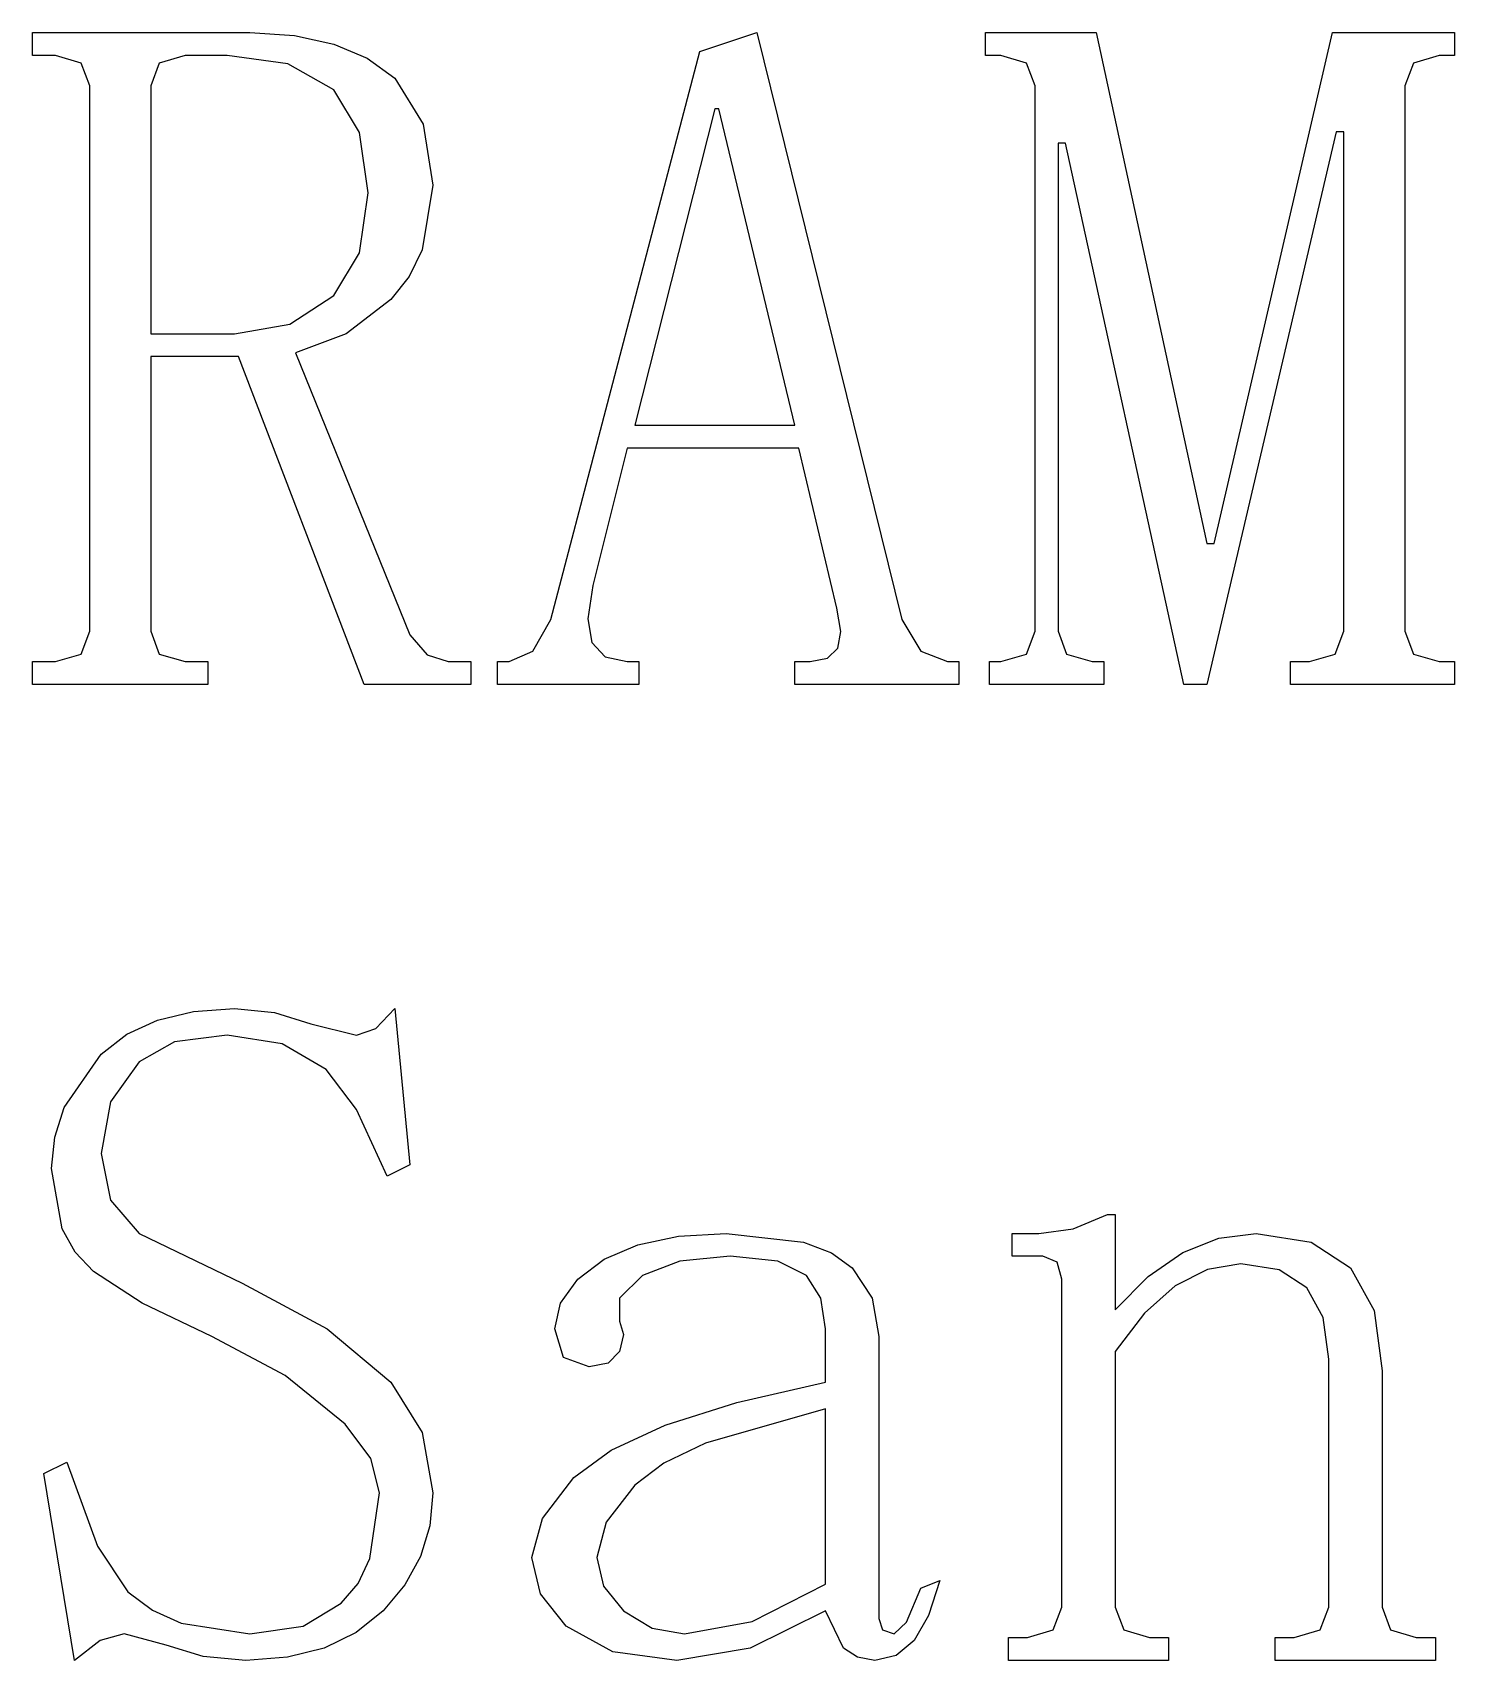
# Model space of a CAD drawing. Extents: x -200 to 421, y -75 to 295.
# Drawn here: x -92.89 to -79.32, y 5.7 to 21.23 of the extents above; entities that cross this region are included whole.
import ezdxf

# ---------------------------------------------------------------- set-up
doc = ezdxf.new("R2010")
doc.units = 0
doc.layers.get('0').update_dxf_attribs({"linetype": 'CONTINUOUS'})

# ---------------------------------------------------------------- blocks, each defined once
blk = doc.blocks.new('BLOCK_1119')
at = {"color": 7}
blk.add_lwpolyline([(-90.813, 21.229), (-90.386, 21.201)], dxfattribs=at)
blk = doc.blocks.new('BLOCK_1120')
at = {"color": 7}
blk.add_lwpolyline([(-90.386, 21.201), (-90.013, 21.119)], dxfattribs=at)
blk = doc.blocks.new('BLOCK_1121')
at = {"color": 7}
blk.add_lwpolyline([(-90.013, 21.119), (-89.695, 20.983)], dxfattribs=at)
blk = doc.blocks.new('BLOCK_1122')
at = {"color": 7}
blk.add_lwpolyline([(-89.695, 20.983), (-89.431, 20.792)], dxfattribs=at)
blk = doc.blocks.new('BLOCK_1123')
at = {"color": 7}
blk.add_lwpolyline([(-89.431, 20.792), (-89.159, 20.356)], dxfattribs=at)
blk = doc.blocks.new('BLOCK_1124')
at = {"color": 7}
blk.add_lwpolyline([(-89.159, 20.356), (-89.068, 19.774)], dxfattribs=at)
blk = doc.blocks.new('BLOCK_1125')
at = {"color": 7}
blk.add_lwpolyline([(-89.068, 19.774), (-89.168, 19.156)], dxfattribs=at)
blk = doc.blocks.new('BLOCK_1126')
at = {"color": 7}
blk.add_lwpolyline([(-89.168, 19.156), (-89.293, 18.901)], dxfattribs=at)
blk = doc.blocks.new('BLOCK_1127')
at = {"color": 7}
blk.add_lwpolyline([(-89.293, 18.901), (-89.468, 18.683)], dxfattribs=at)
blk = doc.blocks.new('BLOCK_1128')
at = {"color": 7}
blk.add_lwpolyline([(-89.468, 18.683), (-89.895, 18.356)], dxfattribs=at)
blk = doc.blocks.new('BLOCK_1129')
at = {"color": 7}
blk.add_lwpolyline([(-89.895, 18.356), (-90.377, 18.174)], dxfattribs=at)
blk = doc.blocks.new('BLOCK_1130')
at = {"color": 7}
blk.add_lwpolyline([(-90.377, 18.174), (-89.286, 15.483)], dxfattribs=at)
blk = doc.blocks.new('BLOCK_1131')
at = {"color": 7}
blk.add_lwpolyline([(-89.286, 15.483), (-89.122, 15.292)], dxfattribs=at)
blk = doc.blocks.new('BLOCK_1132')
at = {"color": 7}
blk.add_lwpolyline([(-89.122, 15.292), (-88.922, 15.229)], dxfattribs=at)
blk = doc.blocks.new('BLOCK_1133')
at = {"color": 7}
blk.add_lwpolyline([(-88.922, 15.229), (-88.704, 15.229)], dxfattribs=at)
blk = doc.blocks.new('BLOCK_1134')
at = {"color": 7}
blk.add_lwpolyline([(-88.704, 15.229), (-88.704, 15.01)], dxfattribs=at)
blk = doc.blocks.new('BLOCK_1135')
at = {"color": 7}
blk.add_lwpolyline([(-88.704, 15.01), (-89.722, 15.01)], dxfattribs=at)
blk = doc.blocks.new('BLOCK_1136')
at = {"color": 7}
blk.add_lwpolyline([(-89.722, 15.01), (-90.922, 18.138)], dxfattribs=at)
blk = doc.blocks.new('BLOCK_1137')
at = {"color": 7}
blk.add_lwpolyline([(-90.922, 18.138), (-91.759, 18.138)], dxfattribs=at)
blk = doc.blocks.new('BLOCK_1138')
at = {"color": 7}
blk.add_lwpolyline([(-91.759, 18.138), (-91.759, 15.519)], dxfattribs=at)
blk = doc.blocks.new('BLOCK_1139')
at = {"color": 7}
blk.add_lwpolyline([(-91.759, 15.519), (-91.677, 15.301)], dxfattribs=at)
blk = doc.blocks.new('BLOCK_1140')
at = {"color": 7}
blk.add_lwpolyline([(-91.677, 15.301), (-91.431, 15.229)], dxfattribs=at)
blk = doc.blocks.new('BLOCK_1141')
at = {"color": 7}
blk.add_lwpolyline([(-91.431, 15.229), (-91.213, 15.229)], dxfattribs=at)
blk = doc.blocks.new('BLOCK_1142')
at = {"color": 7}
blk.add_lwpolyline([(-91.213, 15.229), (-91.213, 15.01)], dxfattribs=at)
blk = doc.blocks.new('BLOCK_1143')
at = {"color": 7}
blk.add_lwpolyline([(-91.213, 15.01), (-92.886, 15.01)], dxfattribs=at)
blk = doc.blocks.new('BLOCK_1144')
at = {"color": 7}
blk.add_lwpolyline([(-92.886, 15.01), (-92.886, 15.229)], dxfattribs=at)
blk = doc.blocks.new('BLOCK_1145')
at = {"color": 7}
blk.add_lwpolyline([(-92.886, 15.229), (-92.668, 15.229)], dxfattribs=at)
blk = doc.blocks.new('BLOCK_1146')
at = {"color": 7}
blk.add_lwpolyline([(-92.668, 15.229), (-92.422, 15.301)], dxfattribs=at)
blk = doc.blocks.new('BLOCK_1147')
at = {"color": 7}
blk.add_lwpolyline([(-92.422, 15.301), (-92.341, 15.519)], dxfattribs=at)
blk = doc.blocks.new('BLOCK_1148')
at = {"color": 7}
blk.add_lwpolyline([(-92.341, 15.519), (-92.341, 20.719)], dxfattribs=at)
blk = doc.blocks.new('BLOCK_1149')
at = {"color": 7}
blk.add_lwpolyline([(-92.341, 20.719), (-92.422, 20.938)], dxfattribs=at)
blk = doc.blocks.new('BLOCK_1150')
at = {"color": 7}
blk.add_lwpolyline([(-92.422, 20.938), (-92.668, 21.01)], dxfattribs=at)
blk = doc.blocks.new('BLOCK_1151')
at = {"color": 7}
blk.add_lwpolyline([(-92.668, 21.01), (-92.886, 21.01)], dxfattribs=at)
blk = doc.blocks.new('BLOCK_1152')
at = {"color": 7}
blk.add_lwpolyline([(-92.886, 21.01), (-92.886, 21.229)], dxfattribs=at)
blk = doc.blocks.new('BLOCK_1153')
at = {"color": 7}
blk.add_lwpolyline([(-92.886, 21.229), (-90.813, 21.229)], dxfattribs=at)
blk = doc.blocks.new('BLOCK_1154')
at = {"color": 7}
blk.add_lwpolyline([(-91.759, 18.356), (-90.959, 18.356)], dxfattribs=at)
blk = doc.blocks.new('BLOCK_1155')
at = {"color": 7}
blk.add_lwpolyline([(-90.959, 18.356), (-90.431, 18.447)], dxfattribs=at)
blk = doc.blocks.new('BLOCK_1156')
at = {"color": 7}
blk.add_lwpolyline([(-90.431, 18.447), (-90.013, 18.719)], dxfattribs=at)
blk = doc.blocks.new('BLOCK_1157')
at = {"color": 7}
blk.add_lwpolyline([(-90.013, 18.719), (-89.768, 19.129)], dxfattribs=at)
blk = doc.blocks.new('BLOCK_1158')
at = {"color": 7}
blk.add_lwpolyline([(-89.768, 19.129), (-89.686, 19.701)], dxfattribs=at)
blk = doc.blocks.new('BLOCK_1159')
at = {"color": 7}
blk.add_lwpolyline([(-89.686, 19.701), (-89.768, 20.274)], dxfattribs=at)
blk = doc.blocks.new('BLOCK_1160')
at = {"color": 7}
blk.add_lwpolyline([(-89.768, 20.274), (-90.013, 20.683)], dxfattribs=at)
blk = doc.blocks.new('BLOCK_1161')
at = {"color": 7}
blk.add_lwpolyline([(-90.013, 20.683), (-90.45, 20.929)], dxfattribs=at)
blk = doc.blocks.new('BLOCK_1162')
at = {"color": 7}
blk.add_lwpolyline([(-90.45, 20.929), (-91.031, 21.01)], dxfattribs=at)
blk = doc.blocks.new('BLOCK_1163')
at = {"color": 7}
blk.add_lwpolyline([(-91.031, 21.01), (-91.431, 21.01)], dxfattribs=at)
blk = doc.blocks.new('BLOCK_1164')
at = {"color": 7}
blk.add_lwpolyline([(-91.431, 21.01), (-91.677, 20.938)], dxfattribs=at)
blk = doc.blocks.new('BLOCK_1165')
at = {"color": 7}
blk.add_lwpolyline([(-91.677, 20.938), (-91.759, 20.719)], dxfattribs=at)
blk = doc.blocks.new('BLOCK_1166')
at = {"color": 7}
blk.add_lwpolyline([(-91.759, 20.719), (-91.759, 18.356)], dxfattribs=at)
blk = doc.blocks.new('BLOCK_1167')
at = {"color": 7}
blk.add_lwpolyline([(-85.577, 17.265), (-87.213, 17.265)], dxfattribs=at)
blk = doc.blocks.new('BLOCK_1168')
at = {"color": 7}
blk.add_lwpolyline([(-87.213, 17.265), (-87.541, 15.956)], dxfattribs=at)
blk = doc.blocks.new('BLOCK_1169')
at = {"color": 7}
blk.add_lwpolyline([(-87.541, 15.956), (-87.588, 15.638)], dxfattribs=at)
blk = doc.blocks.new('BLOCK_1170')
at = {"color": 7}
blk.add_lwpolyline([(-87.588, 15.638), (-87.55, 15.41)], dxfattribs=at)
blk = doc.blocks.new('BLOCK_1171')
at = {"color": 7}
blk.add_lwpolyline([(-87.55, 15.41), (-87.425, 15.274)], dxfattribs=at)
blk = doc.blocks.new('BLOCK_1172')
at = {"color": 7}
blk.add_lwpolyline([(-87.425, 15.274), (-87.213, 15.229)], dxfattribs=at)
blk = doc.blocks.new('BLOCK_1173')
at = {"color": 7}
blk.add_lwpolyline([(-87.213, 15.229), (-87.104, 15.229)], dxfattribs=at)
blk = doc.blocks.new('BLOCK_1174')
at = {"color": 7}
blk.add_lwpolyline([(-87.104, 15.229), (-87.104, 15.01)], dxfattribs=at)
blk = doc.blocks.new('BLOCK_1175')
at = {"color": 7}
blk.add_lwpolyline([(-87.104, 15.01), (-88.45, 15.01)], dxfattribs=at)
blk = doc.blocks.new('BLOCK_1176')
at = {"color": 7}
blk.add_lwpolyline([(-88.45, 15.01), (-88.45, 15.229)], dxfattribs=at)
blk = doc.blocks.new('BLOCK_1177')
at = {"color": 7}
blk.add_lwpolyline([(-88.45, 15.229), (-88.341, 15.229)], dxfattribs=at)
blk = doc.blocks.new('BLOCK_1178')
at = {"color": 7}
blk.add_lwpolyline([(-88.341, 15.229), (-88.113, 15.329)], dxfattribs=at)
blk = doc.blocks.new('BLOCK_1179')
at = {"color": 7}
blk.add_lwpolyline([(-88.113, 15.329), (-87.941, 15.629)], dxfattribs=at)
blk = doc.blocks.new('BLOCK_1180')
at = {"color": 7}
blk.add_lwpolyline([(-87.941, 15.629), (-86.522, 21.047)], dxfattribs=at)
blk = doc.blocks.new('BLOCK_1181')
at = {"color": 7}
blk.add_lwpolyline([(-86.522, 21.047), (-85.977, 21.229)], dxfattribs=at)
blk = doc.blocks.new('BLOCK_1182')
at = {"color": 7}
blk.add_lwpolyline([(-85.977, 21.229), (-84.595, 15.629)], dxfattribs=at)
blk = doc.blocks.new('BLOCK_1183')
at = {"color": 7}
blk.add_lwpolyline([(-84.595, 15.629), (-84.413, 15.329)], dxfattribs=at)
blk = doc.blocks.new('BLOCK_1184')
at = {"color": 7}
blk.add_lwpolyline([(-84.413, 15.329), (-84.159, 15.229)], dxfattribs=at)
blk = doc.blocks.new('BLOCK_1185')
at = {"color": 7}
blk.add_lwpolyline([(-84.159, 15.229), (-84.05, 15.229)], dxfattribs=at)
blk = doc.blocks.new('BLOCK_1186')
at = {"color": 7}
blk.add_lwpolyline([(-84.05, 15.229), (-84.05, 15.01)], dxfattribs=at)
blk = doc.blocks.new('BLOCK_1187')
at = {"color": 7}
blk.add_lwpolyline([(-84.05, 15.01), (-85.613, 15.01)], dxfattribs=at)
blk = doc.blocks.new('BLOCK_1188')
at = {"color": 7}
blk.add_lwpolyline([(-85.613, 15.01), (-85.613, 15.229)], dxfattribs=at)
blk = doc.blocks.new('BLOCK_1189')
at = {"color": 7}
blk.add_lwpolyline([(-85.613, 15.229), (-85.468, 15.229)], dxfattribs=at)
blk = doc.blocks.new('BLOCK_1190')
at = {"color": 7}
blk.add_lwpolyline([(-85.468, 15.229), (-85.302, 15.26)], dxfattribs=at)
blk = doc.blocks.new('BLOCK_1191')
at = {"color": 7}
blk.add_lwpolyline([(-85.302, 15.26), (-85.204, 15.356)], dxfattribs=at)
blk = doc.blocks.new('BLOCK_1192')
at = {"color": 7}
blk.add_lwpolyline([(-85.204, 15.356), (-85.175, 15.515)], dxfattribs=at)
blk = doc.blocks.new('BLOCK_1193')
at = {"color": 7}
blk.add_lwpolyline([(-85.175, 15.515), (-85.213, 15.738)], dxfattribs=at)
blk = doc.blocks.new('BLOCK_1194')
at = {"color": 7}
blk.add_lwpolyline([(-85.213, 15.738), (-85.577, 17.265)], dxfattribs=at)
blk = doc.blocks.new('BLOCK_1195')
at = {"color": 7}
blk.add_lwpolyline([(-86.341, 20.501), (-86.377, 20.501)], dxfattribs=at)
blk = doc.blocks.new('BLOCK_1196')
at = {"color": 7}
blk.add_lwpolyline([(-86.377, 20.501), (-87.141, 17.483)], dxfattribs=at)
blk = doc.blocks.new('BLOCK_1197')
at = {"color": 7}
blk.add_lwpolyline([(-87.141, 17.483), (-85.613, 17.483)], dxfattribs=at)
blk = doc.blocks.new('BLOCK_1198')
at = {"color": 7}
blk.add_lwpolyline([(-85.613, 17.483), (-86.341, 20.501)], dxfattribs=at)
blk = doc.blocks.new('BLOCK_1199')
at = {"color": 7}
blk.add_lwpolyline([(-79.795, 15.519), (-79.713, 15.301)], dxfattribs=at)
blk = doc.blocks.new('BLOCK_1200')
at = {"color": 7}
blk.add_lwpolyline([(-79.713, 15.301), (-79.468, 15.229)], dxfattribs=at)
blk = doc.blocks.new('BLOCK_1201')
at = {"color": 7}
blk.add_lwpolyline([(-79.468, 15.229), (-79.322, 15.229)], dxfattribs=at)
blk = doc.blocks.new('BLOCK_1202')
at = {"color": 7}
blk.add_lwpolyline([(-79.322, 15.229), (-79.322, 15.01)], dxfattribs=at)
blk = doc.blocks.new('BLOCK_1203')
at = {"color": 7}
blk.add_lwpolyline([(-79.322, 15.01), (-80.886, 15.01)], dxfattribs=at)
blk = doc.blocks.new('BLOCK_1204')
at = {"color": 7}
blk.add_lwpolyline([(-80.886, 15.01), (-80.886, 15.229)], dxfattribs=at)
blk = doc.blocks.new('BLOCK_1205')
at = {"color": 7}
blk.add_lwpolyline([(-80.886, 15.229), (-80.704, 15.229)], dxfattribs=at)
blk = doc.blocks.new('BLOCK_1206')
at = {"color": 7}
blk.add_lwpolyline([(-80.704, 15.229), (-80.459, 15.301)], dxfattribs=at)
blk = doc.blocks.new('BLOCK_1207')
at = {"color": 7}
blk.add_lwpolyline([(-80.459, 15.301), (-80.377, 15.519)], dxfattribs=at)
blk = doc.blocks.new('BLOCK_1208')
at = {"color": 7}
blk.add_lwpolyline([(-80.377, 15.519), (-80.377, 20.283)], dxfattribs=at)
blk = doc.blocks.new('BLOCK_1209')
at = {"color": 7}
blk.add_lwpolyline([(-80.377, 20.283), (-80.45, 20.283)], dxfattribs=at)
blk = doc.blocks.new('BLOCK_1210')
at = {"color": 7}
blk.add_lwpolyline([(-80.45, 20.283), (-81.686, 15.01)], dxfattribs=at)
blk = doc.blocks.new('BLOCK_1211')
at = {"color": 7}
blk.add_lwpolyline([(-81.686, 15.01), (-81.904, 15.01)], dxfattribs=at)
blk = doc.blocks.new('BLOCK_1212')
at = {"color": 7}
blk.add_lwpolyline([(-81.904, 15.01), (-83.032, 20.174)], dxfattribs=at)
blk = doc.blocks.new('BLOCK_1213')
at = {"color": 7}
blk.add_lwpolyline([(-83.032, 20.174), (-83.104, 20.174)], dxfattribs=at)
blk = doc.blocks.new('BLOCK_1214')
at = {"color": 7}
blk.add_lwpolyline([(-83.104, 20.174), (-83.104, 15.519)], dxfattribs=at)
blk = doc.blocks.new('BLOCK_1215')
at = {"color": 7}
blk.add_lwpolyline([(-83.104, 15.519), (-83.022, 15.301)], dxfattribs=at)
blk = doc.blocks.new('BLOCK_1216')
at = {"color": 7}
blk.add_lwpolyline([(-83.022, 15.301), (-82.777, 15.229)], dxfattribs=at)
blk = doc.blocks.new('BLOCK_1217')
at = {"color": 7}
blk.add_lwpolyline([(-82.777, 15.229), (-82.668, 15.229)], dxfattribs=at)
blk = doc.blocks.new('BLOCK_1218')
at = {"color": 7}
blk.add_lwpolyline([(-82.668, 15.229), (-82.668, 15.01)], dxfattribs=at)
blk = doc.blocks.new('BLOCK_1219')
at = {"color": 7}
blk.add_lwpolyline([(-82.668, 15.01), (-83.759, 15.01)], dxfattribs=at)
blk = doc.blocks.new('BLOCK_1220')
at = {"color": 7}
blk.add_lwpolyline([(-83.759, 15.01), (-83.759, 15.229)], dxfattribs=at)
blk = doc.blocks.new('BLOCK_1221')
at = {"color": 7}
blk.add_lwpolyline([(-83.759, 15.229), (-83.65, 15.229)], dxfattribs=at)
blk = doc.blocks.new('BLOCK_1222')
at = {"color": 7}
blk.add_lwpolyline([(-83.65, 15.229), (-83.404, 15.301)], dxfattribs=at)
blk = doc.blocks.new('BLOCK_1223')
at = {"color": 7}
blk.add_lwpolyline([(-83.404, 15.301), (-83.322, 15.519)], dxfattribs=at)
blk = doc.blocks.new('BLOCK_1224')
at = {"color": 7}
blk.add_lwpolyline([(-83.322, 15.519), (-83.322, 20.719)], dxfattribs=at)
blk = doc.blocks.new('BLOCK_1225')
at = {"color": 7}
blk.add_lwpolyline([(-83.322, 20.719), (-83.404, 20.938)], dxfattribs=at)
blk = doc.blocks.new('BLOCK_1226')
at = {"color": 7}
blk.add_lwpolyline([(-83.404, 20.938), (-83.65, 21.01)], dxfattribs=at)
blk = doc.blocks.new('BLOCK_1227')
at = {"color": 7}
blk.add_lwpolyline([(-83.65, 21.01), (-83.795, 21.01)], dxfattribs=at)
blk = doc.blocks.new('BLOCK_1228')
at = {"color": 7}
blk.add_lwpolyline([(-83.795, 21.01), (-83.795, 21.229)], dxfattribs=at)
blk = doc.blocks.new('BLOCK_1229')
at = {"color": 7}
blk.add_lwpolyline([(-83.795, 21.229), (-82.741, 21.229)], dxfattribs=at)
blk = doc.blocks.new('BLOCK_1230')
at = {"color": 7}
blk.add_lwpolyline([(-82.741, 21.229), (-81.686, 16.356)], dxfattribs=at)
blk = doc.blocks.new('BLOCK_1231')
at = {"color": 7}
blk.add_lwpolyline([(-81.686, 16.356), (-81.613, 16.356)], dxfattribs=at)
blk = doc.blocks.new('BLOCK_1232')
at = {"color": 7}
blk.add_lwpolyline([(-81.613, 16.356), (-80.486, 21.229)], dxfattribs=at)
blk = doc.blocks.new('BLOCK_1233')
at = {"color": 7}
blk.add_lwpolyline([(-80.486, 21.229), (-79.322, 21.229)], dxfattribs=at)
blk = doc.blocks.new('BLOCK_1234')
at = {"color": 7}
blk.add_lwpolyline([(-79.322, 21.229), (-79.322, 21.01)], dxfattribs=at)
blk = doc.blocks.new('BLOCK_1235')
at = {"color": 7}
blk.add_lwpolyline([(-79.322, 21.01), (-79.468, 21.01)], dxfattribs=at)
blk = doc.blocks.new('BLOCK_1236')
at = {"color": 7}
blk.add_lwpolyline([(-79.468, 21.01), (-79.713, 20.938)], dxfattribs=at)
blk = doc.blocks.new('BLOCK_1237')
at = {"color": 7}
blk.add_lwpolyline([(-79.713, 20.938), (-79.795, 20.719)], dxfattribs=at)
blk = doc.blocks.new('BLOCK_1238')
at = {"color": 7}
blk.add_lwpolyline([(-79.795, 20.719), (-79.795, 15.519)], dxfattribs=at)
blk = doc.blocks.new('BLOCK_1442')
at = {"color": 7}
blk.add_lwpolyline([(-89.577, 7.301), (-89.659, 7.629)], dxfattribs=at)
blk = doc.blocks.new('BLOCK_1443')
at = {"color": 7}
blk.add_lwpolyline([(-89.659, 7.629), (-89.904, 7.956)], dxfattribs=at)
blk = doc.blocks.new('BLOCK_1444')
at = {"color": 7}
blk.add_lwpolyline([(-89.904, 7.956), (-90.477, 8.419)], dxfattribs=at)
blk = doc.blocks.new('BLOCK_1445')
at = {"color": 7}
blk.add_lwpolyline([(-90.477, 8.419), (-91.177, 8.792)], dxfattribs=at)
blk = doc.blocks.new('BLOCK_1446')
at = {"color": 7}
blk.add_lwpolyline([(-91.177, 8.792), (-91.841, 9.11)], dxfattribs=at)
blk = doc.blocks.new('BLOCK_1447')
at = {"color": 7}
blk.add_lwpolyline([(-91.841, 9.11), (-92.304, 9.41)], dxfattribs=at)
blk = doc.blocks.new('BLOCK_1448')
at = {"color": 7}
blk.add_lwpolyline([(-92.304, 9.41), (-92.479, 9.594)], dxfattribs=at)
blk = doc.blocks.new('BLOCK_1449')
at = {"color": 7}
blk.add_lwpolyline([(-92.479, 9.594), (-92.604, 9.819)], dxfattribs=at)
blk = doc.blocks.new('BLOCK_1450')
at = {"color": 7}
blk.add_lwpolyline([(-92.604, 9.819), (-92.704, 10.392)], dxfattribs=at)
blk = doc.blocks.new('BLOCK_1451')
at = {"color": 7}
blk.add_lwpolyline([(-92.704, 10.392), (-92.675, 10.692)], dxfattribs=at)
blk = doc.blocks.new('BLOCK_1452')
at = {"color": 7}
blk.add_lwpolyline([(-92.675, 10.692), (-92.586, 10.974)], dxfattribs=at)
blk = doc.blocks.new('BLOCK_1453')
at = {"color": 7}
blk.add_lwpolyline([(-92.586, 10.974), (-92.231, 11.483)], dxfattribs=at)
blk = doc.blocks.new('BLOCK_1454')
at = {"color": 7}
blk.add_lwpolyline([(-92.231, 11.483), (-91.988, 11.674)], dxfattribs=at)
blk = doc.blocks.new('BLOCK_1455')
at = {"color": 7}
blk.add_lwpolyline([(-91.988, 11.674), (-91.695, 11.81)], dxfattribs=at)
blk = doc.blocks.new('BLOCK_1456')
at = {"color": 7}
blk.add_lwpolyline([(-91.695, 11.81), (-91.352, 11.892)], dxfattribs=at)
blk = doc.blocks.new('BLOCK_1457')
at = {"color": 7}
blk.add_lwpolyline([(-91.352, 11.892), (-90.959, 11.919)], dxfattribs=at)
blk = doc.blocks.new('BLOCK_1458')
at = {"color": 7}
blk.add_lwpolyline([(-90.959, 11.919), (-90.577, 11.883)], dxfattribs=at)
blk = doc.blocks.new('BLOCK_1459')
at = {"color": 7}
blk.add_lwpolyline([(-90.577, 11.883), (-90.231, 11.774)], dxfattribs=at)
blk = doc.blocks.new('BLOCK_1460')
at = {"color": 7}
blk.add_lwpolyline([(-90.231, 11.774), (-89.795, 11.665)], dxfattribs=at)
blk = doc.blocks.new('BLOCK_1461')
at = {"color": 7}
blk.add_lwpolyline([(-89.795, 11.665), (-89.613, 11.729)], dxfattribs=at)
blk = doc.blocks.new('BLOCK_1462')
at = {"color": 7}
blk.add_lwpolyline([(-89.613, 11.729), (-89.431, 11.919)], dxfattribs=at)
blk = doc.blocks.new('BLOCK_1463')
at = {"color": 7}
blk.add_lwpolyline([(-89.431, 11.919), (-89.286, 10.429)], dxfattribs=at)
blk = doc.blocks.new('BLOCK_1464')
at = {"color": 7}
blk.add_lwpolyline([(-89.286, 10.429), (-89.504, 10.319)], dxfattribs=at)
blk = doc.blocks.new('BLOCK_1465')
at = {"color": 7}
blk.add_lwpolyline([(-89.504, 10.319), (-89.795, 10.956)], dxfattribs=at)
blk = doc.blocks.new('BLOCK_1466')
at = {"color": 7}
blk.add_lwpolyline([(-89.795, 10.956), (-90.086, 11.338)], dxfattribs=at)
blk = doc.blocks.new('BLOCK_1467')
at = {"color": 7}
blk.add_lwpolyline([(-90.086, 11.338), (-90.504, 11.583)], dxfattribs=at)
blk = doc.blocks.new('BLOCK_1468')
at = {"color": 7}
blk.add_lwpolyline([(-90.504, 11.583), (-91.031, 11.665)], dxfattribs=at)
blk = doc.blocks.new('BLOCK_1469')
at = {"color": 7}
blk.add_lwpolyline([(-91.031, 11.665), (-91.531, 11.601)], dxfattribs=at)
blk = doc.blocks.new('BLOCK_1470')
at = {"color": 7}
blk.add_lwpolyline([(-91.531, 11.601), (-91.868, 11.41)], dxfattribs=at)
blk = doc.blocks.new('BLOCK_1471')
at = {"color": 7}
blk.add_lwpolyline([(-91.868, 11.41), (-92.141, 11.029)], dxfattribs=at)
blk = doc.blocks.new('BLOCK_1472')
at = {"color": 7}
blk.add_lwpolyline([(-92.141, 11.029), (-92.231, 10.538)], dxfattribs=at)
blk = doc.blocks.new('BLOCK_1473')
at = {"color": 7}
blk.add_lwpolyline([(-92.231, 10.538), (-92.141, 10.092)], dxfattribs=at)
blk = doc.blocks.new('BLOCK_1474')
at = {"color": 7}
blk.add_lwpolyline([(-92.141, 10.092), (-91.868, 9.774)], dxfattribs=at)
blk = doc.blocks.new('BLOCK_1475')
at = {"color": 7}
blk.add_lwpolyline([(-91.868, 9.774), (-90.886, 9.301)], dxfattribs=at)
blk = doc.blocks.new('BLOCK_1476')
at = {"color": 7}
blk.add_lwpolyline([(-90.886, 9.301), (-90.077, 8.865)], dxfattribs=at)
blk = doc.blocks.new('BLOCK_1477')
at = {"color": 7}
blk.add_lwpolyline([(-90.077, 8.865), (-89.468, 8.356)], dxfattribs=at)
blk = doc.blocks.new('BLOCK_1478')
at = {"color": 7}
blk.add_lwpolyline([(-89.468, 8.356), (-89.168, 7.874)], dxfattribs=at)
blk = doc.blocks.new('BLOCK_1479')
at = {"color": 7}
blk.add_lwpolyline([(-89.168, 7.874), (-89.068, 7.301)], dxfattribs=at)
blk = doc.blocks.new('BLOCK_1480')
at = {"color": 7}
blk.add_lwpolyline([(-89.068, 7.301), (-89.097, 6.985)], dxfattribs=at)
blk = doc.blocks.new('BLOCK_1481')
at = {"color": 7}
blk.add_lwpolyline([(-89.097, 6.985), (-89.186, 6.692)], dxfattribs=at)
blk = doc.blocks.new('BLOCK_1482')
at = {"color": 7}
blk.add_lwpolyline([(-89.186, 6.692), (-89.334, 6.422)], dxfattribs=at)
blk = doc.blocks.new('BLOCK_1483')
at = {"color": 7}
blk.add_lwpolyline([(-89.334, 6.422), (-89.541, 6.174)], dxfattribs=at)
blk = doc.blocks.new('BLOCK_1484')
at = {"color": 7}
blk.add_lwpolyline([(-89.541, 6.174), (-89.8, 5.967)], dxfattribs=at)
blk = doc.blocks.new('BLOCK_1485')
at = {"color": 7}
blk.add_lwpolyline([(-89.8, 5.967), (-90.104, 5.819)], dxfattribs=at)
blk = doc.blocks.new('BLOCK_1486')
at = {"color": 7}
blk.add_lwpolyline([(-90.104, 5.819), (-90.454, 5.731)], dxfattribs=at)
blk = doc.blocks.new('BLOCK_1487')
at = {"color": 7}
blk.add_lwpolyline([(-90.454, 5.731), (-90.85, 5.701)], dxfattribs=at)
blk = doc.blocks.new('BLOCK_1488')
at = {"color": 7}
blk.add_lwpolyline([(-90.85, 5.701), (-91.259, 5.738)], dxfattribs=at)
blk = doc.blocks.new('BLOCK_1489')
at = {"color": 7}
blk.add_lwpolyline([(-91.259, 5.738), (-91.613, 5.847)], dxfattribs=at)
blk = doc.blocks.new('BLOCK_1490')
at = {"color": 7}
blk.add_lwpolyline([(-91.613, 5.847), (-92.013, 5.956)], dxfattribs=at)
blk = doc.blocks.new('BLOCK_1491')
at = {"color": 7}
blk.add_lwpolyline([(-92.013, 5.956), (-92.241, 5.892)], dxfattribs=at)
blk = doc.blocks.new('BLOCK_1492')
at = {"color": 7}
blk.add_lwpolyline([(-92.241, 5.892), (-92.486, 5.701)], dxfattribs=at)
blk = doc.blocks.new('BLOCK_1493')
at = {"color": 7}
blk.add_lwpolyline([(-92.486, 5.701), (-92.777, 7.483)], dxfattribs=at)
blk = doc.blocks.new('BLOCK_1494')
at = {"color": 7}
blk.add_lwpolyline([(-92.777, 7.483), (-92.559, 7.592)], dxfattribs=at)
blk = doc.blocks.new('BLOCK_1495')
at = {"color": 7}
blk.add_lwpolyline([(-92.559, 7.592), (-92.268, 6.792)], dxfattribs=at)
blk = doc.blocks.new('BLOCK_1496')
at = {"color": 7}
blk.add_lwpolyline([(-92.268, 6.792), (-91.977, 6.356)], dxfattribs=at)
blk = doc.blocks.new('BLOCK_1497')
at = {"color": 7}
blk.add_lwpolyline([(-91.977, 6.356), (-91.741, 6.181)], dxfattribs=at)
blk = doc.blocks.new('BLOCK_1498')
at = {"color": 7}
blk.add_lwpolyline([(-91.741, 6.181), (-91.468, 6.056)], dxfattribs=at)
blk = doc.blocks.new('BLOCK_1499')
at = {"color": 7}
blk.add_lwpolyline([(-91.468, 6.056), (-90.813, 5.956)], dxfattribs=at)
blk = doc.blocks.new('BLOCK_1500')
at = {"color": 7}
blk.add_lwpolyline([(-90.813, 5.956), (-90.304, 6.029)], dxfattribs=at)
blk = doc.blocks.new('BLOCK_1501')
at = {"color": 7}
blk.add_lwpolyline([(-90.304, 6.029), (-89.941, 6.247)], dxfattribs=at)
blk = doc.blocks.new('BLOCK_1502')
at = {"color": 7}
blk.add_lwpolyline([(-89.941, 6.247), (-89.781, 6.435)], dxfattribs=at)
blk = doc.blocks.new('BLOCK_1503')
at = {"color": 7}
blk.add_lwpolyline([(-89.781, 6.435), (-89.668, 6.674)], dxfattribs=at)
blk = doc.blocks.new('BLOCK_1504')
at = {"color": 7}
blk.add_lwpolyline([(-89.668, 6.674), (-89.577, 7.301)], dxfattribs=at)
blk = doc.blocks.new('BLOCK_1505')
at = {"color": 7}
blk.add_lwpolyline([(-85.322, 6.174), (-86.041, 5.819)], dxfattribs=at)
blk = doc.blocks.new('BLOCK_1506')
at = {"color": 7}
blk.add_lwpolyline([(-86.041, 5.819), (-86.741, 5.701)], dxfattribs=at)
blk = doc.blocks.new('BLOCK_1507')
at = {"color": 7}
blk.add_lwpolyline([(-86.741, 5.701), (-87.35, 5.783)], dxfattribs=at)
blk = doc.blocks.new('BLOCK_1508')
at = {"color": 7}
blk.add_lwpolyline([(-87.35, 5.783), (-87.795, 6.029)], dxfattribs=at)
blk = doc.blocks.new('BLOCK_1509')
at = {"color": 7}
blk.add_lwpolyline([(-87.795, 6.029), (-88.041, 6.338)], dxfattribs=at)
blk = doc.blocks.new('BLOCK_1510')
at = {"color": 7}
blk.add_lwpolyline([(-88.041, 6.338), (-88.122, 6.683)], dxfattribs=at)
blk = doc.blocks.new('BLOCK_1511')
at = {"color": 7}
blk.add_lwpolyline([(-88.122, 6.683), (-88.022, 7.056)], dxfattribs=at)
blk = doc.blocks.new('BLOCK_1512')
at = {"color": 7}
blk.add_lwpolyline([(-88.022, 7.056), (-87.722, 7.447)], dxfattribs=at)
blk = doc.blocks.new('BLOCK_1513')
at = {"color": 7}
blk.add_lwpolyline([(-87.722, 7.447), (-87.368, 7.708)], dxfattribs=at)
blk = doc.blocks.new('BLOCK_1514')
at = {"color": 7}
blk.add_lwpolyline([(-87.368, 7.708), (-86.85, 7.947)], dxfattribs=at)
blk = doc.blocks.new('BLOCK_1515')
at = {"color": 7}
blk.add_lwpolyline([(-86.85, 7.947), (-86.168, 8.163)], dxfattribs=at)
blk = doc.blocks.new('BLOCK_1516')
at = {"color": 7}
blk.add_lwpolyline([(-86.168, 8.163), (-85.322, 8.356)], dxfattribs=at)
blk = doc.blocks.new('BLOCK_1517')
at = {"color": 7}
blk.add_lwpolyline([(-85.322, 8.356), (-85.322, 8.865)], dxfattribs=at)
blk = doc.blocks.new('BLOCK_1518')
at = {"color": 7}
blk.add_lwpolyline([(-85.322, 8.865), (-85.368, 9.156)], dxfattribs=at)
blk = doc.blocks.new('BLOCK_1519')
at = {"color": 7}
blk.add_lwpolyline([(-85.368, 9.156), (-85.504, 9.374)], dxfattribs=at)
blk = doc.blocks.new('BLOCK_1520')
at = {"color": 7}
blk.add_lwpolyline([(-85.504, 9.374), (-85.777, 9.51)], dxfattribs=at)
blk = doc.blocks.new('BLOCK_1521')
at = {"color": 7}
blk.add_lwpolyline([(-85.777, 9.51), (-86.231, 9.556)], dxfattribs=at)
blk = doc.blocks.new('BLOCK_1522')
at = {"color": 7}
blk.add_lwpolyline([(-86.231, 9.556), (-86.713, 9.51)], dxfattribs=at)
blk = doc.blocks.new('BLOCK_1523')
at = {"color": 7}
blk.add_lwpolyline([(-86.713, 9.51), (-87.068, 9.374)], dxfattribs=at)
blk = doc.blocks.new('BLOCK_1524')
at = {"color": 7}
blk.add_lwpolyline([(-87.068, 9.374), (-87.286, 9.156)], dxfattribs=at)
blk = doc.blocks.new('BLOCK_1525')
at = {"color": 7}
blk.add_lwpolyline([(-87.286, 9.156), (-87.286, 8.938)], dxfattribs=at)
blk = doc.blocks.new('BLOCK_1526')
at = {"color": 7}
blk.add_lwpolyline([(-87.286, 8.938), (-87.25, 8.81)], dxfattribs=at)
blk = doc.blocks.new('BLOCK_1527')
at = {"color": 7}
blk.add_lwpolyline([(-87.25, 8.81), (-87.286, 8.647)], dxfattribs=at)
blk = doc.blocks.new('BLOCK_1528')
at = {"color": 7}
blk.add_lwpolyline([(-87.286, 8.647), (-87.395, 8.538)], dxfattribs=at)
blk = doc.blocks.new('BLOCK_1529')
at = {"color": 7}
blk.add_lwpolyline([(-87.395, 8.538), (-87.577, 8.501)], dxfattribs=at)
blk = doc.blocks.new('BLOCK_1530')
at = {"color": 7}
blk.add_lwpolyline([(-87.577, 8.501), (-87.822, 8.592)], dxfattribs=at)
blk = doc.blocks.new('BLOCK_1531')
at = {"color": 7}
blk.add_lwpolyline([(-87.822, 8.592), (-87.904, 8.865)], dxfattribs=at)
blk = doc.blocks.new('BLOCK_1532')
at = {"color": 7}
blk.add_lwpolyline([(-87.904, 8.865), (-87.85, 9.11)], dxfattribs=at)
blk = doc.blocks.new('BLOCK_1533')
at = {"color": 7}
blk.add_lwpolyline([(-87.85, 9.11), (-87.686, 9.338)], dxfattribs=at)
blk = doc.blocks.new('BLOCK_1534')
at = {"color": 7}
blk.add_lwpolyline([(-87.686, 9.338), (-87.434, 9.529)], dxfattribs=at)
blk = doc.blocks.new('BLOCK_1535')
at = {"color": 7}
blk.add_lwpolyline([(-87.434, 9.529), (-87.113, 9.665)], dxfattribs=at)
blk = doc.blocks.new('BLOCK_1536')
at = {"color": 7}
blk.add_lwpolyline([(-87.113, 9.665), (-86.725, 9.747)], dxfattribs=at)
blk = doc.blocks.new('BLOCK_1537')
at = {"color": 7}
blk.add_lwpolyline([(-86.725, 9.747), (-86.268, 9.774)], dxfattribs=at)
blk = doc.blocks.new('BLOCK_1538')
at = {"color": 7}
blk.add_lwpolyline([(-86.268, 9.774), (-85.531, 9.692)], dxfattribs=at)
blk = doc.blocks.new('BLOCK_1539')
at = {"color": 7}
blk.add_lwpolyline([(-85.531, 9.692), (-85.266, 9.59)], dxfattribs=at)
blk = doc.blocks.new('BLOCK_1540')
at = {"color": 7}
blk.add_lwpolyline([(-85.266, 9.59), (-85.068, 9.447)], dxfattribs=at)
blk = doc.blocks.new('BLOCK_1541')
at = {"color": 7}
blk.add_lwpolyline([(-85.068, 9.447), (-84.877, 9.156)], dxfattribs=at)
blk = doc.blocks.new('BLOCK_1542')
at = {"color": 7}
blk.add_lwpolyline([(-84.877, 9.156), (-84.813, 8.792)], dxfattribs=at)
blk = doc.blocks.new('BLOCK_1543')
at = {"color": 7}
blk.add_lwpolyline([(-84.813, 8.792), (-84.813, 6.101)], dxfattribs=at)
blk = doc.blocks.new('BLOCK_1544')
at = {"color": 7}
blk.add_lwpolyline([(-84.813, 6.101), (-84.777, 5.992)], dxfattribs=at)
blk = doc.blocks.new('BLOCK_1545')
at = {"color": 7}
blk.add_lwpolyline([(-84.777, 5.992), (-84.668, 5.956)], dxfattribs=at)
blk = doc.blocks.new('BLOCK_1546')
at = {"color": 7}
blk.add_lwpolyline([(-84.668, 5.956), (-84.55, 6.065)], dxfattribs=at)
blk = doc.blocks.new('BLOCK_1547')
at = {"color": 7}
blk.add_lwpolyline([(-84.55, 6.065), (-84.413, 6.392)], dxfattribs=at)
blk = doc.blocks.new('BLOCK_1548')
at = {"color": 7}
blk.add_lwpolyline([(-84.413, 6.392), (-84.231, 6.465)], dxfattribs=at)
blk = doc.blocks.new('BLOCK_1549')
at = {"color": 7}
blk.add_lwpolyline([(-84.231, 6.465), (-84.338, 6.131)], dxfattribs=at)
blk = doc.blocks.new('BLOCK_1550')
at = {"color": 7}
blk.add_lwpolyline([(-84.338, 6.131), (-84.477, 5.892)], dxfattribs=at)
blk = doc.blocks.new('BLOCK_1551')
at = {"color": 7}
blk.add_lwpolyline([(-84.477, 5.892), (-84.647, 5.749)], dxfattribs=at)
blk = doc.blocks.new('BLOCK_1552')
at = {"color": 7}
blk.add_lwpolyline([(-84.647, 5.749), (-84.85, 5.701)], dxfattribs=at)
blk = doc.blocks.new('BLOCK_1553')
at = {"color": 7}
blk.add_lwpolyline([(-84.85, 5.701), (-85.016, 5.731)], dxfattribs=at)
blk = doc.blocks.new('BLOCK_1554')
at = {"color": 7}
blk.add_lwpolyline([(-85.016, 5.731), (-85.15, 5.819)], dxfattribs=at)
blk = doc.blocks.new('BLOCK_1555')
at = {"color": 7}
blk.add_lwpolyline([(-85.15, 5.819), (-85.322, 6.174)], dxfattribs=at)
blk = doc.blocks.new('BLOCK_1556')
at = {"color": 7}
blk.add_lwpolyline([(-85.322, 8.101), (-86.468, 7.774)], dxfattribs=at)
blk = doc.blocks.new('BLOCK_1557')
at = {"color": 7}
blk.add_lwpolyline([(-86.468, 7.774), (-86.863, 7.583)], dxfattribs=at)
blk = doc.blocks.new('BLOCK_1558')
at = {"color": 7}
blk.add_lwpolyline([(-86.863, 7.583), (-87.141, 7.374)], dxfattribs=at)
blk = doc.blocks.new('BLOCK_1559')
at = {"color": 7}
blk.add_lwpolyline([(-87.141, 7.374), (-87.413, 7.019)], dxfattribs=at)
blk = doc.blocks.new('BLOCK_1560')
at = {"color": 7}
blk.add_lwpolyline([(-87.413, 7.019), (-87.504, 6.683)], dxfattribs=at)
blk = doc.blocks.new('BLOCK_1561')
at = {"color": 7}
blk.add_lwpolyline([(-87.504, 6.683), (-87.441, 6.41)], dxfattribs=at)
blk = doc.blocks.new('BLOCK_1562')
at = {"color": 7}
blk.add_lwpolyline([(-87.441, 6.41), (-87.25, 6.174)], dxfattribs=at)
blk = doc.blocks.new('BLOCK_1563')
at = {"color": 7}
blk.add_lwpolyline([(-87.25, 6.174), (-86.977, 6.01)], dxfattribs=at)
blk = doc.blocks.new('BLOCK_1564')
at = {"color": 7}
blk.add_lwpolyline([(-86.977, 6.01), (-86.668, 5.956)], dxfattribs=at)
blk = doc.blocks.new('BLOCK_1565')
at = {"color": 7}
blk.add_lwpolyline([(-86.668, 5.956), (-86.022, 6.074)], dxfattribs=at)
blk = doc.blocks.new('BLOCK_1566')
at = {"color": 7}
blk.add_lwpolyline([(-86.022, 6.074), (-85.322, 6.429)], dxfattribs=at)
blk = doc.blocks.new('BLOCK_1567')
at = {"color": 7}
blk.add_lwpolyline([(-85.322, 6.429), (-85.322, 8.101)], dxfattribs=at)
blk = doc.blocks.new('BLOCK_1568')
at = {"color": 7}
blk.add_lwpolyline([(-83.068, 9.338), (-83.113, 9.501)], dxfattribs=at)
blk = doc.blocks.new('BLOCK_1569')
at = {"color": 7}
blk.add_lwpolyline([(-83.113, 9.501), (-83.25, 9.556)], dxfattribs=at)
blk = doc.blocks.new('BLOCK_1570')
at = {"color": 7}
blk.add_lwpolyline([(-83.25, 9.556), (-83.541, 9.556)], dxfattribs=at)
blk = doc.blocks.new('BLOCK_1571')
at = {"color": 7}
blk.add_lwpolyline([(-83.541, 9.556), (-83.541, 9.774)], dxfattribs=at)
blk = doc.blocks.new('BLOCK_1572')
at = {"color": 7}
blk.add_lwpolyline([(-83.541, 9.774), (-83.286, 9.774)], dxfattribs=at)
blk = doc.blocks.new('BLOCK_1573')
at = {"color": 7}
blk.add_lwpolyline([(-83.286, 9.774), (-82.959, 9.819)], dxfattribs=at)
blk = doc.blocks.new('BLOCK_1574')
at = {"color": 7}
blk.add_lwpolyline([(-82.959, 9.819), (-82.632, 9.956)], dxfattribs=at)
blk = doc.blocks.new('BLOCK_1575')
at = {"color": 7}
blk.add_lwpolyline([(-82.632, 9.956), (-82.559, 9.956)], dxfattribs=at)
blk = doc.blocks.new('BLOCK_1576')
at = {"color": 7}
blk.add_lwpolyline([(-82.559, 9.956), (-82.559, 9.047)], dxfattribs=at)
blk = doc.blocks.new('BLOCK_1577')
at = {"color": 7}
blk.add_lwpolyline([(-82.559, 9.047), (-82.243, 9.365)], dxfattribs=at)
blk = doc.blocks.new('BLOCK_1578')
at = {"color": 7}
blk.add_lwpolyline([(-82.243, 9.365), (-81.913, 9.592)], dxfattribs=at)
blk = doc.blocks.new('BLOCK_1579')
at = {"color": 7}
blk.add_lwpolyline([(-81.913, 9.592), (-81.57, 9.729)], dxfattribs=at)
blk = doc.blocks.new('BLOCK_1580')
at = {"color": 7}
blk.add_lwpolyline([(-81.57, 9.729), (-81.213, 9.774)], dxfattribs=at)
blk = doc.blocks.new('BLOCK_1581')
at = {"color": 7}
blk.add_lwpolyline([(-81.213, 9.774), (-80.688, 9.692)], dxfattribs=at)
blk = doc.blocks.new('BLOCK_1582')
at = {"color": 7}
blk.add_lwpolyline([(-80.688, 9.692), (-80.313, 9.447)], dxfattribs=at)
blk = doc.blocks.new('BLOCK_1583')
at = {"color": 7}
blk.add_lwpolyline([(-80.313, 9.447), (-80.088, 9.038)], dxfattribs=at)
blk = doc.blocks.new('BLOCK_1584')
at = {"color": 7}
blk.add_lwpolyline([(-80.088, 9.038), (-80.013, 8.465)], dxfattribs=at)
blk = doc.blocks.new('BLOCK_1585')
at = {"color": 7}
blk.add_lwpolyline([(-80.013, 8.465), (-80.013, 6.21)], dxfattribs=at)
blk = doc.blocks.new('BLOCK_1586')
at = {"color": 7}
blk.add_lwpolyline([(-80.013, 6.21), (-79.932, 5.992)], dxfattribs=at)
blk = doc.blocks.new('BLOCK_1587')
at = {"color": 7}
blk.add_lwpolyline([(-79.932, 5.992), (-79.686, 5.919)], dxfattribs=at)
blk = doc.blocks.new('BLOCK_1588')
at = {"color": 7}
blk.add_lwpolyline([(-79.686, 5.919), (-79.504, 5.919)], dxfattribs=at)
blk = doc.blocks.new('BLOCK_1589')
at = {"color": 7}
blk.add_lwpolyline([(-79.504, 5.919), (-79.504, 5.701)], dxfattribs=at)
blk = doc.blocks.new('BLOCK_1590')
at = {"color": 7}
blk.add_lwpolyline([(-79.504, 5.701), (-81.032, 5.701)], dxfattribs=at)
blk = doc.blocks.new('BLOCK_1591')
at = {"color": 7}
blk.add_lwpolyline([(-81.032, 5.701), (-81.032, 5.919)], dxfattribs=at)
blk = doc.blocks.new('BLOCK_1592')
at = {"color": 7}
blk.add_lwpolyline([(-81.032, 5.919), (-80.85, 5.919)], dxfattribs=at)
blk = doc.blocks.new('BLOCK_1593')
at = {"color": 7}
blk.add_lwpolyline([(-80.85, 5.919), (-80.604, 5.992)], dxfattribs=at)
blk = doc.blocks.new('BLOCK_1594')
at = {"color": 7}
blk.add_lwpolyline([(-80.604, 5.992), (-80.522, 6.21)], dxfattribs=at)
blk = doc.blocks.new('BLOCK_1595')
at = {"color": 7}
blk.add_lwpolyline([(-80.522, 6.21), (-80.522, 8.574)], dxfattribs=at)
blk = doc.blocks.new('BLOCK_1596')
at = {"color": 7}
blk.add_lwpolyline([(-80.522, 8.574), (-80.575, 8.972)], dxfattribs=at)
blk = doc.blocks.new('BLOCK_1597')
at = {"color": 7}
blk.add_lwpolyline([(-80.575, 8.972), (-80.732, 9.256)], dxfattribs=at)
blk = doc.blocks.new('BLOCK_1598')
at = {"color": 7}
blk.add_lwpolyline([(-80.732, 9.256), (-80.993, 9.426)], dxfattribs=at)
blk = doc.blocks.new('BLOCK_1599')
at = {"color": 7}
blk.add_lwpolyline([(-80.993, 9.426), (-81.359, 9.483)], dxfattribs=at)
blk = doc.blocks.new('BLOCK_1600')
at = {"color": 7}
blk.add_lwpolyline([(-81.359, 9.483), (-81.679, 9.431)], dxfattribs=at)
blk = doc.blocks.new('BLOCK_1601')
at = {"color": 7}
blk.add_lwpolyline([(-81.679, 9.431), (-81.986, 9.274)], dxfattribs=at)
blk = doc.blocks.new('BLOCK_1602')
at = {"color": 7}
blk.add_lwpolyline([(-81.986, 9.274), (-82.279, 9.013)], dxfattribs=at)
blk = doc.blocks.new('BLOCK_1603')
at = {"color": 7}
blk.add_lwpolyline([(-82.279, 9.013), (-82.559, 8.647)], dxfattribs=at)
blk = doc.blocks.new('BLOCK_1604')
at = {"color": 7}
blk.add_lwpolyline([(-82.559, 8.647), (-82.559, 6.21)], dxfattribs=at)
blk = doc.blocks.new('BLOCK_1605')
at = {"color": 7}
blk.add_lwpolyline([(-82.559, 6.21), (-82.477, 5.992)], dxfattribs=at)
blk = doc.blocks.new('BLOCK_1606')
at = {"color": 7}
blk.add_lwpolyline([(-82.477, 5.992), (-82.232, 5.919)], dxfattribs=at)
blk = doc.blocks.new('BLOCK_1607')
at = {"color": 7}
blk.add_lwpolyline([(-82.232, 5.919), (-82.05, 5.919)], dxfattribs=at)
blk = doc.blocks.new('BLOCK_1608')
at = {"color": 7}
blk.add_lwpolyline([(-82.05, 5.919), (-82.05, 5.701)], dxfattribs=at)
blk = doc.blocks.new('BLOCK_1609')
at = {"color": 7}
blk.add_lwpolyline([(-82.05, 5.701), (-83.577, 5.701)], dxfattribs=at)
blk = doc.blocks.new('BLOCK_1610')
at = {"color": 7}
blk.add_lwpolyline([(-83.577, 5.701), (-83.577, 5.919)], dxfattribs=at)
blk = doc.blocks.new('BLOCK_1611')
at = {"color": 7}
blk.add_lwpolyline([(-83.577, 5.919), (-83.395, 5.919)], dxfattribs=at)
blk = doc.blocks.new('BLOCK_1612')
at = {"color": 7}
blk.add_lwpolyline([(-83.395, 5.919), (-83.15, 5.992)], dxfattribs=at)
blk = doc.blocks.new('BLOCK_1613')
at = {"color": 7}
blk.add_lwpolyline([(-83.15, 5.992), (-83.068, 6.21)], dxfattribs=at)
blk = doc.blocks.new('BLOCK_1614')
at = {"color": 7}
blk.add_lwpolyline([(-83.068, 6.21), (-83.068, 9.338)], dxfattribs=at)

msp = doc.modelspace()

# ---------------------------------------------------------------- block references
for name in ['BLOCK_1152', 'BLOCK_1153', 'BLOCK_1119', 'BLOCK_1120', 'BLOCK_1121', 'BLOCK_1181', 'BLOCK_1182', 'BLOCK_1228', 'BLOCK_1229', 'BLOCK_1230', 'BLOCK_1232', 'BLOCK_1233', 'BLOCK_1234', 'BLOCK_1151', 'BLOCK_1150', 'BLOCK_1164', 'BLOCK_1163', 'BLOCK_1162', 'BLOCK_1122', 'BLOCK_1180', 'BLOCK_1227', 'BLOCK_1226', 'BLOCK_1236', 'BLOCK_1235', 'BLOCK_1149', 'BLOCK_1165', 'BLOCK_1161', 'BLOCK_1225', 'BLOCK_1237', 'BLOCK_1148', 'BLOCK_1166', 'BLOCK_1160', 'BLOCK_1123', 'BLOCK_1224', 'BLOCK_1238', 'BLOCK_1196', 'BLOCK_1195', 'BLOCK_1198', 'BLOCK_1124', 'BLOCK_1159', 'BLOCK_1210', 'BLOCK_1209', 'BLOCK_1208', 'BLOCK_1213', 'BLOCK_1214', 'BLOCK_1212', 'BLOCK_1125', 'BLOCK_1158', 'BLOCK_1157', 'BLOCK_1126', 'BLOCK_1127', 'BLOCK_1156', 'BLOCK_1128', 'BLOCK_1154', 'BLOCK_1155', 'BLOCK_1129', 'BLOCK_1130', 'BLOCK_1137', 'BLOCK_1138', 'BLOCK_1136', 'BLOCK_1197', 'BLOCK_1168', 'BLOCK_1167', 'BLOCK_1194', 'BLOCK_1231', 'BLOCK_1169', 'BLOCK_1193', 'BLOCK_1179', 'BLOCK_1170', 'BLOCK_1183', 'BLOCK_1147', 'BLOCK_1139', 'BLOCK_1131', 'BLOCK_1171', 'BLOCK_1192', 'BLOCK_1223', 'BLOCK_1215', 'BLOCK_1207', 'BLOCK_1199', 'BLOCK_1144', 'BLOCK_1145', 'BLOCK_1146', 'BLOCK_1140', 'BLOCK_1141', 'BLOCK_1142', 'BLOCK_1132', 'BLOCK_1133', 'BLOCK_1134', 'BLOCK_1176', 'BLOCK_1177', 'BLOCK_1178', 'BLOCK_1172', 'BLOCK_1173', 'BLOCK_1174', 'BLOCK_1188', 'BLOCK_1189', 'BLOCK_1190', 'BLOCK_1191', 'BLOCK_1184', 'BLOCK_1185', 'BLOCK_1186', 'BLOCK_1220', 'BLOCK_1221', 'BLOCK_1222', 'BLOCK_1216', 'BLOCK_1217', 'BLOCK_1218', 'BLOCK_1204', 'BLOCK_1205', 'BLOCK_1206', 'BLOCK_1200', 'BLOCK_1201', 'BLOCK_1202', 'BLOCK_1143', 'BLOCK_1135', 'BLOCK_1175', 'BLOCK_1187', 'BLOCK_1219', 'BLOCK_1211', 'BLOCK_1203', 'BLOCK_1455', 'BLOCK_1456', 'BLOCK_1457', 'BLOCK_1458', 'BLOCK_1459', 'BLOCK_1462', 'BLOCK_1463', 'BLOCK_1454', 'BLOCK_1469', 'BLOCK_1468', 'BLOCK_1460', 'BLOCK_1461', 'BLOCK_1470', 'BLOCK_1467', 'BLOCK_1453', 'BLOCK_1471', 'BLOCK_1466', 'BLOCK_1472', 'BLOCK_1452', 'BLOCK_1465', 'BLOCK_1451', 'BLOCK_1473', 'BLOCK_1464', 'BLOCK_1450', 'BLOCK_1474', 'BLOCK_1574', 'BLOCK_1575', 'BLOCK_1576', 'BLOCK_1449', 'BLOCK_1573', 'BLOCK_1475', 'BLOCK_1535', 'BLOCK_1536', 'BLOCK_1537', 'BLOCK_1538', 'BLOCK_1539', 'BLOCK_1571', 'BLOCK_1572', 'BLOCK_1579', 'BLOCK_1580', 'BLOCK_1581', 'BLOCK_1582', 'BLOCK_1448', 'BLOCK_1534', 'BLOCK_1523', 'BLOCK_1522', 'BLOCK_1521', 'BLOCK_1520', 'BLOCK_1540', 'BLOCK_1570', 'BLOCK_1569', 'BLOCK_1568', 'BLOCK_1578', 'BLOCK_1600', 'BLOCK_1599', 'BLOCK_1447', 'BLOCK_1533', 'BLOCK_1524', 'BLOCK_1519', 'BLOCK_1541', 'BLOCK_1614', 'BLOCK_1577', 'BLOCK_1601', 'BLOCK_1598', 'BLOCK_1583', 'BLOCK_1476', 'BLOCK_1602', 'BLOCK_1597', 'BLOCK_1446', 'BLOCK_1532', 'BLOCK_1525', 'BLOCK_1518', 'BLOCK_1542', 'BLOCK_1603', 'BLOCK_1584', 'BLOCK_1477', 'BLOCK_1531', 'BLOCK_1526', 'BLOCK_1517', 'BLOCK_1596', 'BLOCK_1445', 'BLOCK_1527', 'BLOCK_1543', 'BLOCK_1530', 'BLOCK_1528', 'BLOCK_1604', 'BLOCK_1595', 'BLOCK_1444', 'BLOCK_1529', 'BLOCK_1585', 'BLOCK_1478', 'BLOCK_1516', 'BLOCK_1515', 'BLOCK_1556', 'BLOCK_1567', 'BLOCK_1443', 'BLOCK_1514', 'BLOCK_1479', 'BLOCK_1557', 'BLOCK_1442', 'BLOCK_1513', 'BLOCK_1494', 'BLOCK_1493', 'BLOCK_1495', 'BLOCK_1558', 'BLOCK_1504', 'BLOCK_1480', 'BLOCK_1512', 'BLOCK_1559', 'BLOCK_1511', 'BLOCK_1560', 'BLOCK_1481', 'BLOCK_1496', 'BLOCK_1482', 'BLOCK_1510', 'BLOCK_1561', 'BLOCK_1503', 'BLOCK_1502', 'BLOCK_1483', 'BLOCK_1562', 'BLOCK_1566', 'BLOCK_1547', 'BLOCK_1548', 'BLOCK_1549', 'BLOCK_1497', 'BLOCK_1501', 'BLOCK_1509', 'BLOCK_1498', 'BLOCK_1499', 'BLOCK_1484', 'BLOCK_1563', 'BLOCK_1565', 'BLOCK_1505', 'BLOCK_1555', 'BLOCK_1544', 'BLOCK_1546', 'BLOCK_1550', 'BLOCK_1613', 'BLOCK_1605', 'BLOCK_1594', 'BLOCK_1586', 'BLOCK_1491', 'BLOCK_1490', 'BLOCK_1500', 'BLOCK_1485', 'BLOCK_1508', 'BLOCK_1564', 'BLOCK_1545', 'BLOCK_1610', 'BLOCK_1611', 'BLOCK_1612', 'BLOCK_1606', 'BLOCK_1607', 'BLOCK_1608', 'BLOCK_1591', 'BLOCK_1592', 'BLOCK_1593', 'BLOCK_1587', 'BLOCK_1588', 'BLOCK_1589', 'BLOCK_1492', 'BLOCK_1489', 'BLOCK_1486', 'BLOCK_1507', 'BLOCK_1506', 'BLOCK_1554', 'BLOCK_1552', 'BLOCK_1551', 'BLOCK_1488', 'BLOCK_1487', 'BLOCK_1553', 'BLOCK_1609', 'BLOCK_1590']:
    msp.add_blockref(name, (0, 0))

doc.saveas('drawing.dxf')
